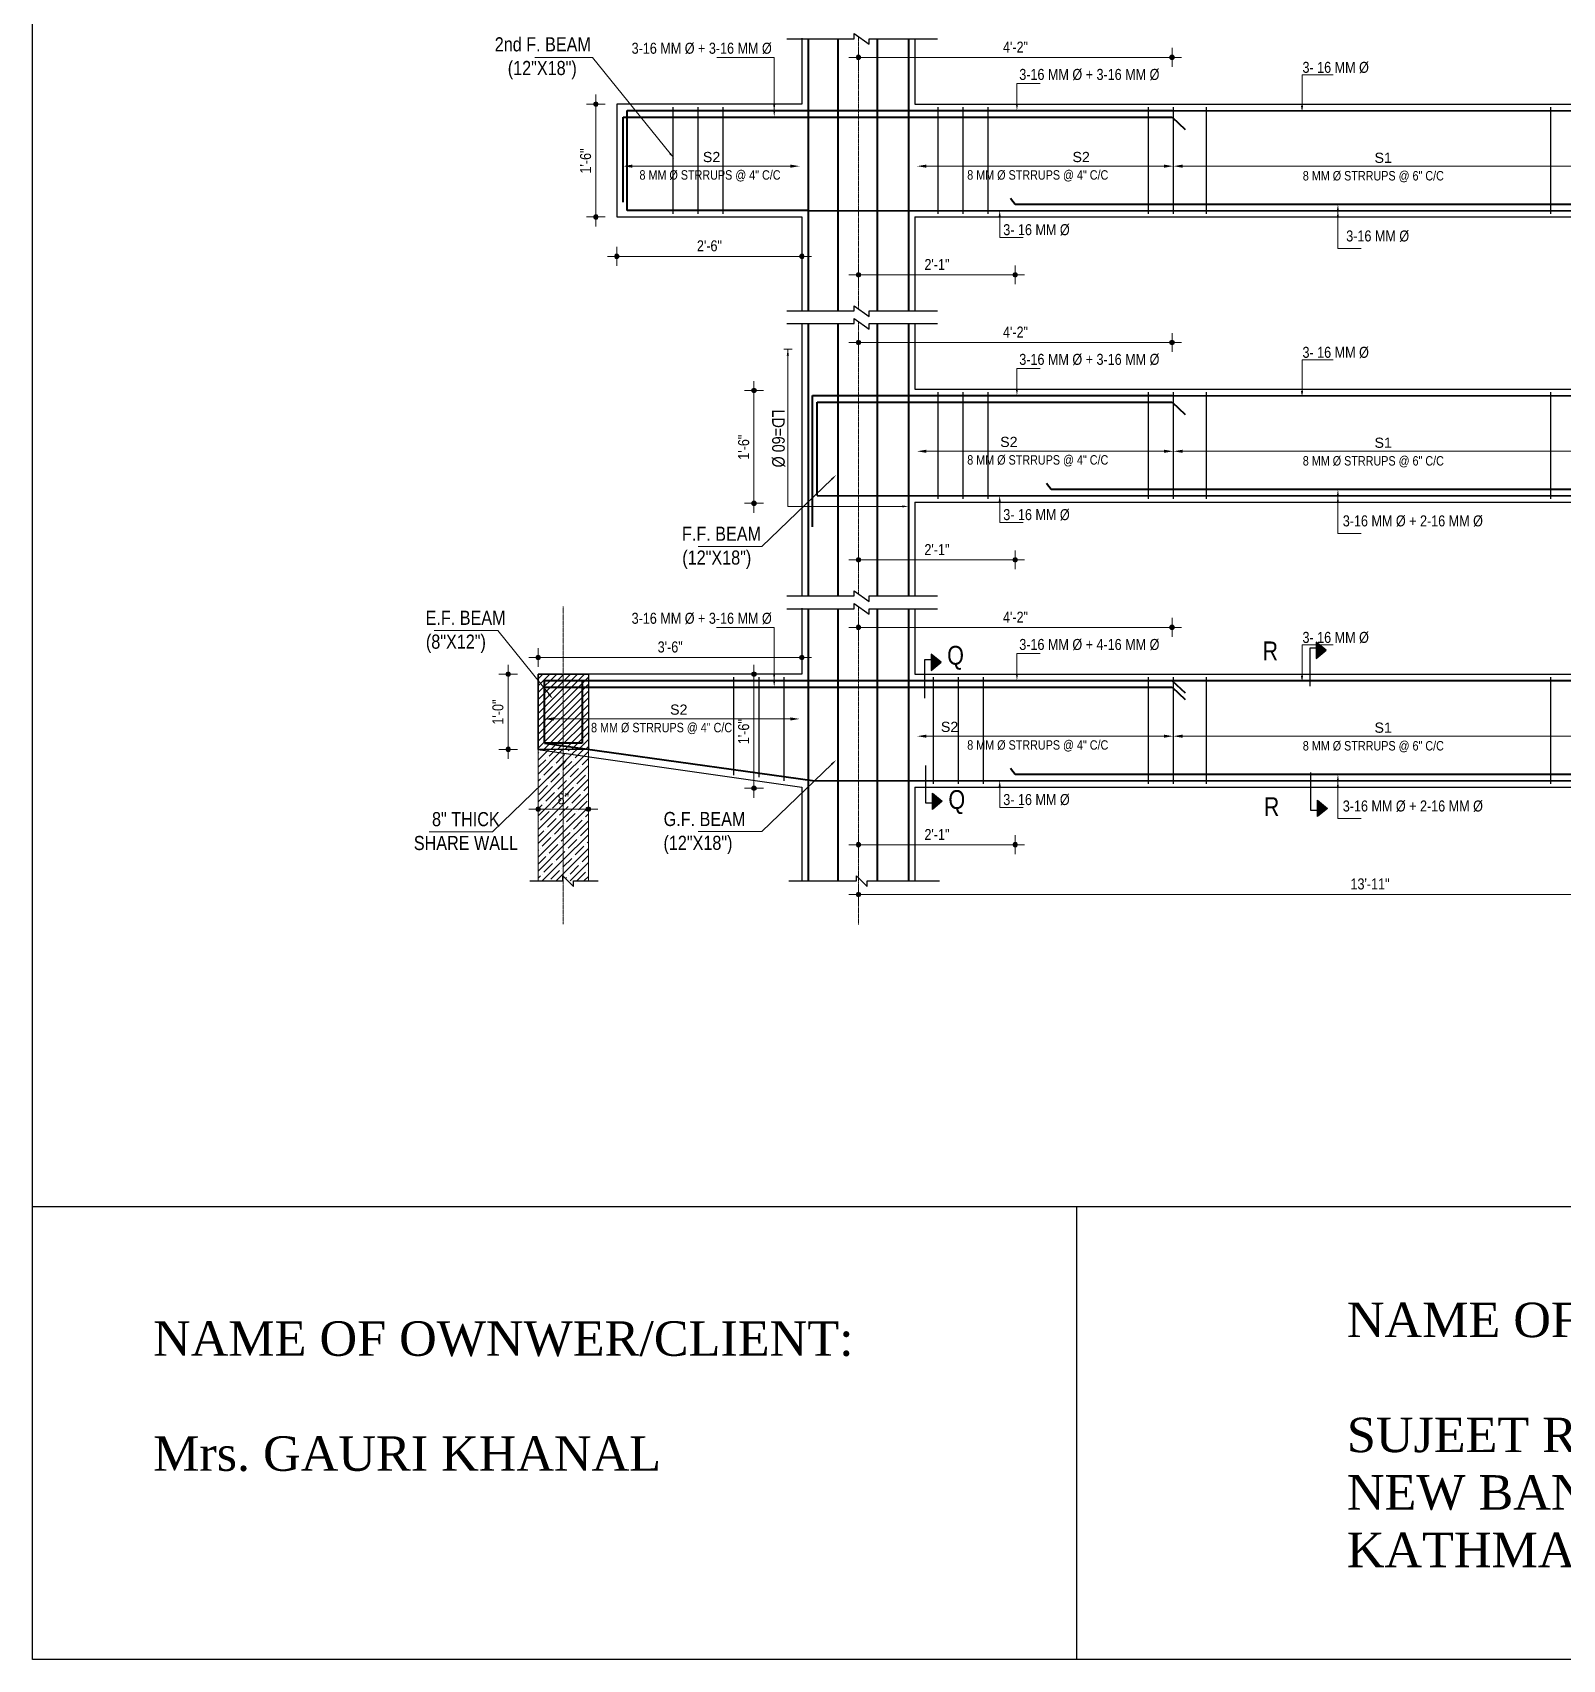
# Model space of a CAD drawing. Header units: inches. Extents: x 57837 to 133168, y 6972 to 27776.
# Drawn here: x 71150 to 72125, y 9792 to 10829 of the extents above; entities that cross this region are included whole.
import ezdxf

# ---------------------------------------------------------------- set-up
doc = ezdxf.new("R2010")
doc.units = ezdxf.units.IN
doc.header["$MEASUREMENT"] = 0
doc.linetypes.add('CENTER', pattern=[2, 1.25, -0.25, 0.25, -0.25])
doc.linetypes.add('CENTER2', pattern=[1.125, 0.75, -0.125, 0.125, -0.125])
for name, color, linetype, lineweight in [('CENTER', 9, 'CENTER', 5), ('DIM', 2, 'Continuous', 13), ('HACTH', 153, 'Continuous', 5), ('ROD', 1, 'Continuous', 40), ('STIRRUPS', 4, 'Continuous', 30)]:
    doc.layers.add(name, color=color, linetype=linetype, lineweight=lineweight)
for name, color, linetype in [('elevation', 3, 'Continuous'), ('text', 255, 'Continuous'), ('walls', 32, 'Continuous')]:
    doc.layers.add(name, color=color, linetype=linetype)
doc.styles.add('Arial', font='arial.ttf', dxfattribs={"height": 6.5})
doc.styles.get("Standard").update_dxf_attribs({"font": 'ARIALN.TTF', "height": 7})

msp = doc.modelspace()

# ---------------------------------------------------------------- hatches: boundary and pattern name
at = {"lineweight": 13}
h = msp.add_hatch(color=256, dxfattribs=at)
edge = h.paths.add_edge_path()
edge.add_arc((71676.3, 10813.4), 1.42, 0, 360)
h = msp.add_hatch(color=256, dxfattribs=at)
edge = h.paths.add_edge_path()
edge.add_arc((71876.3, 10813.4), 1.42, 0, 360)
h = msp.add_hatch(color=256, dxfattribs=at)
edge = h.paths.add_edge_path()
edge.add_arc((71508.9, 10783.6), 1.42, 0, 360)
h = msp.add_hatch(color=256, dxfattribs=at)
edge = h.paths.add_edge_path()
edge.add_arc((71508.9, 10711.6), 1.42, 0, 360)
h = msp.add_hatch(color=256, dxfattribs=at)
edge = h.paths.add_edge_path()
edge.add_arc((71522.2, 10686.5), 1.42, 0, 360)
h = msp.add_hatch(color=256, dxfattribs=at)
edge = h.paths.add_edge_path()
edge.add_arc((71640.3, 10686.5), 1.42, 0, 360)
h = msp.add_hatch(color=256, dxfattribs=at)
edge = h.paths.add_edge_path()
edge.add_arc((71676.3, 10674.7), 1.42, 0, 360)
h = msp.add_hatch(color=256, dxfattribs=at)
edge = h.paths.add_edge_path()
edge.add_arc((71776.3, 10674.7), 1.42, 0, 360)
h = msp.add_hatch(color=256, dxfattribs=at)
edge = h.paths.add_edge_path()
edge.add_arc((71676.3, 10631.6), 1.42, 0, 360)
h = msp.add_hatch(color=256, dxfattribs=at)
edge = h.paths.add_edge_path()
edge.add_arc((71876.3, 10631.6), 1.42, 0, 360)
h = msp.add_hatch(color=256, dxfattribs=at)
edge = h.paths.add_edge_path()
edge.add_arc((71609.7, 10601), 1.42, 0, 360)
h = msp.add_hatch(color=256, dxfattribs=at)
edge = h.paths.add_edge_path()
edge.add_arc((71609.7, 10529), 1.42, 0, 360)
h = msp.add_hatch(color=256, dxfattribs=at)
edge = h.paths.add_edge_path()
edge.add_arc((71676.3, 10493), 1.42, 0, 360)
h = msp.add_hatch(color=256, dxfattribs=at)
edge = h.paths.add_edge_path()
edge.add_arc((71776.3, 10493), 1.42, 0, 360)
h = msp.add_hatch(color=256, dxfattribs=at)
edge = h.paths.add_edge_path()
edge.add_arc((71676.3, 10449.9), 1.42, 0, 360)
h = msp.add_hatch(color=256, dxfattribs=at)
edge = h.paths.add_edge_path()
edge.add_arc((71876.3, 10449.9), 1.42, 0, 360)
h = msp.add_hatch(color=256, dxfattribs=at)
edge = h.paths.add_edge_path()
edge.add_arc((71472.1, 10430.7), 1.42, 0, 360)
h = msp.add_hatch(color=256, dxfattribs=at)
edge = h.paths.add_edge_path()
edge.add_arc((71640.3, 10430.7), 1.42, 0, 360)
h = msp.add_hatch(color=256, dxfattribs=at)
edge = h.paths.add_edge_path()
edge.add_arc((71453, 10420.1), 1.42, 0, 360)
h = msp.add_hatch(color=256, dxfattribs=at)
edge = h.paths.add_edge_path()
edge.add_arc((71609.7, 10420.1), 1.42, 0, 360)
h = msp.add_hatch(color=256, dxfattribs=at)
edge = h.paths.add_edge_path()
edge.add_arc((71453, 10372.1), 1.42, 0, 360)
h = msp.add_hatch(color=256, dxfattribs=at)
edge = h.paths.add_edge_path()
edge.add_arc((71609.7, 10347.3), 1.42, 0, 360)
h = msp.add_hatch(color=256, dxfattribs=at)
edge = h.paths.add_edge_path()
edge.add_arc((71472.1, 10334), 1.42, 0, 360)
h = msp.add_hatch(color=256, dxfattribs=at)
edge = h.paths.add_edge_path()
edge.add_arc((71504.1, 10334), 1.42, 0, 360)
h = msp.add_hatch(color=256, dxfattribs=at)
edge = h.paths.add_edge_path()
edge.add_arc((71676.3, 10311.3), 1.42, 0, 360)
h = msp.add_hatch(color=256, dxfattribs=at)
edge = h.paths.add_edge_path()
edge.add_arc((71776.3, 10311.3), 1.42, 0, 360)
h = msp.add_hatch(color=256, dxfattribs=at)
edge = h.paths.add_edge_path()
edge.add_arc((71676.3, 10279.6), 1.42, 0, 360)
at = {"layer": 'text'}
for points in [[(71974.6, 10435.3), (71968.3, 10440.5), (71968.3, 10430.1)], [(71729, 10427.7), (71722.7, 10432.9), (71722.7, 10422.5)], [(71729.8, 10339), (71723.5, 10333.8), (71723.5, 10344.2)], [(71975.4, 10334.5), (71969.1, 10329.3), (71969.1, 10339.8)]]:
    msp.add_hatch(color=256, dxfattribs=at).paths.add_polyline_path(points)

# ---------------------------------------------------------------- linework, layer by layer
at = {"color": 1}
for p, q in [((71149.6, 9791.8), (71149.6, 11820.2)), ((73678.1, 9791.8), (71149.6, 9791.8))]:
    msp.add_line(p, q, dxfattribs=at)
for p, q in [((71640.3, 10825.7), (71640.3, 10783.6)), ((71640.3, 10825.7), (71640.3, 10783.6)), ((71640.3, 10825.3), (71640.3, 10783.6)), ((71712.3, 10825.3), (71712.3, 10783.6)), ((71640.3, 10783.6), (71522.2, 10783.6)), ((71522.2, 10783.6), (71522.2, 10711.6)), ((71712.3, 10783.6), (71760.2, 10783.6)), ((71760.2, 10783.6), (72308.3, 10783.6)), ((71522.2, 10711.6), (71640.3, 10711.6)), ((71640.3, 10711.6), (71640.3, 10651.7)), ((71712.3, 10711.6), (72308.3, 10711.6)), ((71712.3, 10711.6), (71712.3, 10651.7)), ((71640.3, 10643.6), (71640.3, 10470)), ((71712.3, 10643.6), (71712.3, 10601.8)), ((71712.3, 10601.8), (71760.2, 10601.8)), ((71760.2, 10601.8), (72308.3, 10601.8)), ((71712.3, 10529.8), (72308.3, 10529.8)), ((71712.3, 10529.8), (71712.3, 10470)), ((71640.3, 10462.2), (71640.3, 10420.1)), ((71640.3, 10462.2), (71640.3, 10420.1)), ((71640.3, 10461.8), (71640.3, 10420.1)), ((71712.3, 10461.8), (71712.3, 10420.1)), ((71472.1, 10420.1), (71504.1, 10420.1)), ((71472.1, 10372.1), (71472.1, 10420.1)), ((71472.1, 10417.1), (71475.1, 10420.1)), ((71472.1, 10412.7), (71479.5, 10420.1)), ((71472.1, 10408.3), (71483.9, 10420.1)), ((71472.1, 10403.8), (71488.4, 10420.1)), ((71472.1, 10399.4), (71492.8, 10420.1)), ((71472.1, 10395), (71497.2, 10420.1)), ((71472.1, 10390.6), (71501.6, 10420.1)), ((71640.3, 10420.1), (71472.1, 10420.1)), ((71472.1, 10420.1), (71472.1, 10372.1)), ((71472.1, 10386.2), (71504.1, 10418.2)), ((71504.1, 10420.1), (71504.1, 10372.1)), ((71712.3, 10420.1), (71760.2, 10420.1)), ((71760.2, 10420.1), (72308.3, 10420.1)), ((71472.1, 10381.7), (71504.1, 10413.7)), ((71472.1, 10377.3), (71504.1, 10409.3)), ((71472.1, 10372.9), (71504.1, 10404.9)), ((71475.7, 10372.1), (71504.1, 10400.5)), ((71480.1, 10372.1), (71504.1, 10396.1)), ((71484.5, 10372.1), (71504.1, 10391.6)), ((71489, 10372.1), (71504.1, 10387.2)), ((71493.4, 10372.1), (71504.1, 10382.8)), ((71497.8, 10372.1), (71504.1, 10378.4)), ((71472.1, 10372.1), (71640.3, 10348.1)), ((71504.1, 10372.1), (71472.1, 10372.1)), ((71502.2, 10372.1), (71504.1, 10374)), ((71472.1, 10348.4), (71472.1, 10348.4)), ((71472.1, 10348.4), (71472.1, 10348.1)), ((71640.3, 10348.1), (71640.3, 10288.2)), ((71712.3, 10348.1), (72308.3, 10348.1)), ((71712.3, 10348.1), (71712.3, 10288.2)), ((73678.1, 10080.4), (71149.6, 10080.4)), ((71815.4, 10080.4), (71815.4, 9791.8)), ((72580.4, 10080.4), (71865.6, 10080.4))]:
    msp.add_line(p, q)
at = {"lineweight": 13}
for p, q in [((71682.3, 10813.4), (71670.3, 10813.4)), ((71676.3, 10807.4), (71676.3, 10819.4)), ((71870.3, 10813.4), (71882.3, 10813.4)), ((71876.3, 10819.4), (71876.3, 10807.4)), ((71502.9, 10783.6), (71514.9, 10783.6)), ((71508.9, 10777.6), (71508.9, 10789.6)), ((71508.9, 10717.6), (71508.9, 10705.6)), ((71514.9, 10711.6), (71502.9, 10711.6)), ((71528.2, 10686.5), (71516.2, 10686.5)), ((71522.2, 10680.5), (71522.2, 10692.5)), ((71634.3, 10686.5), (71646.3, 10686.5)), ((71640.3, 10692.5), (71640.3, 10680.5)), ((71676.3, 10668.7), (71676.3, 10680.7)), ((71776.3, 10680.7), (71776.3, 10668.7)), ((71682.3, 10674.7), (71670.3, 10674.7)), ((71770.3, 10674.7), (71782.3, 10674.7)), ((71676.3, 10625.6), (71676.3, 10637.6)), ((71876.3, 10637.6), (71876.3, 10625.6)), ((71682.3, 10631.6), (71670.3, 10631.6)), ((71870.3, 10631.6), (71882.3, 10631.6)), ((71609.7, 10595), (71609.7, 10607)), ((71603.7, 10601), (71615.7, 10601)), ((71609.7, 10535), (71609.7, 10523)), ((71615.7, 10529), (71603.7, 10529)), ((71682.3, 10493), (71670.3, 10493)), ((71676.3, 10487), (71676.3, 10499)), ((71770.3, 10493), (71782.3, 10493)), ((71776.3, 10499), (71776.3, 10487)), ((71682.3, 10449.9), (71670.3, 10449.9)), ((71676.3, 10443.9), (71676.3, 10455.9)), ((71870.3, 10449.9), (71882.3, 10449.9)), ((71876.3, 10455.9), (71876.3, 10443.9)), ((71478.1, 10430.7), (71466.1, 10430.7)), ((71472.1, 10424.7), (71472.1, 10436.7)), ((71634.3, 10430.7), (71646.3, 10430.7)), ((71640.3, 10436.7), (71640.3, 10424.7)), ((71447, 10420.1), (71459, 10420.1)), ((71453, 10414.1), (71453, 10426.1)), ((71603.7, 10420.1), (71615.7, 10420.1)), ((71609.7, 10414.1), (71609.7, 10426.1)), ((71453, 10378.1), (71453, 10366.1)), ((71459, 10372.1), (71447, 10372.1)), ((71615.7, 10347.3), (71603.7, 10347.3)), ((71609.7, 10353.3), (71609.7, 10341.3)), ((71478.1, 10334), (71466.1, 10334)), ((71472.1, 10328), (71472.1, 10340)), ((71498.1, 10334), (71510.1, 10334)), ((71504.1, 10340), (71504.1, 10328)), ((71676.3, 10305.3), (71676.3, 10317.3)), ((71776.3, 10317.3), (71776.3, 10305.3)), ((71682.3, 10311.3), (71670.3, 10311.3)), ((71770.3, 10311.3), (71782.3, 10311.3)), ((71676.3, 10273.6), (71676.3, 10285.6)), ((71682.3, 10279.6), (71670.3, 10279.6))]:
    msp.add_line(p, q, dxfattribs=at)
for centre in [(71676.3, 10813.4), (71876.3, 10813.4), (71508.9, 10783.6), (71508.9, 10711.6), (71522.2, 10686.5), (71640.3, 10686.5), (71676.3, 10674.7), (71776.3, 10674.7), (71676.3, 10631.6), (71876.3, 10631.6), (71609.7, 10601), (71609.7, 10529), (71676.3, 10493), (71776.3, 10493), (71676.3, 10449.9), (71876.3, 10449.9), (71472.1, 10430.7), (71640.3, 10430.7), (71453, 10420.1), (71609.7, 10420.1), (71453, 10372.1), (71609.7, 10347.3), (71472.1, 10334), (71504.1, 10334), (71676.3, 10311.3), (71776.3, 10311.3), (71676.3, 10279.6)]:
    msp.add_circle(centre, 1.42, dxfattribs=at)
at = {"layer": 'CENTER', "linetype": 'CENTER2', "lineweight": 5}
for p, q in [((71676.3, 10826.7), (71676.3, 10653.1)), ((71676.3, 10644.9), (71676.3, 10471.3)), ((71488.1, 10463.3), (71488.1, 10260.6)), ((71676.3, 10463.2), (71676.3, 10260.5))]:
    msp.add_line(p, q, dxfattribs=at)
at = {"layer": 'DIM', "ltscale": 3}
for p, q in [((71506.7, 10813.3), (71470, 10813.3)), ((71556.2, 10752.1), (71506.7, 10813.3)), ((71622.6, 10813.4), (71586, 10813.4)), ((71622.6, 10813.4), (71586, 10813.4)), ((71622.6, 10779.6), (71622.6, 10813.4)), ((71622.6, 10783.4), (71622.6, 10813.4)), ((71766.4, 10711.6), (71766.4, 10698.6)), ((71766.4, 10698.6), (71781.3, 10698.6)), ((71628.8, 10627.2), (71634, 10627.2)), ((71631.3, 10527), (71631.3, 10627.2)), ((71631.3, 10623.2), (71631.3, 10614.2)), ((71704.3, 10527), (71631.3, 10527)), ((71766.4, 10529.8), (71766.4, 10516.8)), ((71766.4, 10516.8), (71781.3, 10516.8)), ((71622.6, 10449.9), (71585.9, 10449.9)), ((71622.6, 10449.9), (71585.9, 10449.9)), ((71622.6, 10416.1), (71622.6, 10449.9)), ((71622.6, 10419.9), (71622.6, 10449.9)), ((71766.4, 10348.1), (71766.4, 10335.1)), ((71766.4, 10335.1), (71781.3, 10335.1))]:
    msp.add_line(p, q, dxfattribs=at)
at = {"layer": 'DIM'}
for p, q in [((71680.3, 10813.4), (71872.3, 10813.4)), ((71508.9, 10779.6), (71508.9, 10715.6)), ((71636.3, 10686.5), (71526.2, 10686.5)), ((71680.3, 10674.7), (71772.3, 10674.7)), ((71680.3, 10631.6), (71872.3, 10631.6)), ((71609.7, 10597), (71609.7, 10533)), ((71680.3, 10493), (71772.3, 10493)), ((71680.3, 10449.9), (71872.3, 10449.9)), ((71476.1, 10430.7), (71636.3, 10430.7)), ((71453, 10416.1), (71453, 10376.1)), ((71609.7, 10416.1), (71609.7, 10351.3)), ((71476.1, 10334), (71500.1, 10334)), ((71680.3, 10311.3), (71772.3, 10311.3)), ((72340.3, 10279.6), (71680.3, 10279.6))]:
    msp.add_line(p, q, dxfattribs=at)
at = {"layer": 'DIM', "lineweight": 13}
for p, q in [((71959.2, 10782.5), (71959.2, 10802.2)), ((71959.2, 10802.2), (71979.1, 10802.2)), ((71959.2, 10600.7), (71959.2, 10620.4)), ((71959.2, 10620.4), (71979.1, 10620.4)), ((71659.3, 10544.4), (71614.7, 10501.4)), ((71614.7, 10501.4), (71574.2, 10501.4)), ((71446.3, 10447.9), (71405.8, 10447.9)), ((71479, 10407.3), (71446.3, 10447.9)), ((71959.2, 10419), (71959.2, 10438.7)), ((71959.2, 10438.7), (71979.1, 10438.7)), ((71487.6, 10362.6), (71443, 10319.6)), ((71659.3, 10362.6), (71614.7, 10319.7)), ((71443, 10319.6), (71402.5, 10319.6)), ((71614.7, 10319.7), (71574.2, 10319.7))]:
    msp.add_line(p, q, dxfattribs=at)
at = {"layer": 'DIM', "ltscale": 3, "extrusion": (0, 0, -1)}
for p, q in [((71777.4, 10783.7), (71777.4, 10796.7)), ((71777.4, 10796.7), (71792.3, 10796.7)), ((71982.1, 10715.6), (71982.1, 10691.6)), ((71982.1, 10711.6), (71982.1, 10691.6)), ((71982.1, 10691.6), (71996.9, 10691.6)), ((71982.1, 10691.6), (71996.9, 10691.6)), ((71777.4, 10601.9), (71777.4, 10614.9)), ((71777.4, 10614.9), (71792.3, 10614.9)), ((71982.1, 10533.8), (71982.1, 10509.8)), ((71982.1, 10529.8), (71982.1, 10509.8)), ((71982.1, 10509.8), (71996.9, 10509.8)), ((71982.1, 10509.8), (71996.9, 10509.8)), ((71777.4, 10420.2), (71777.4, 10433.2)), ((71777.4, 10433.2), (71792.3, 10433.2)), ((71982.1, 10352.1), (71982.1, 10328.1)), ((71982.1, 10348.1), (71982.1, 10328.1)), ((71982.1, 10328.1), (71996.9, 10328.1)), ((71982.1, 10328.1), (71996.9, 10328.1))]:
    msp.add_line(p, q, dxfattribs=at)
at = {"layer": 'DIM', "lineweight": 9}
for p, q in [((71632.9, 10744), (71532.2, 10744)), ((71719.7, 10744), (71871.1, 10744)), ((71883.1, 10744), (72137.6, 10744)), ((71719.7, 10562.2), (71871.1, 10562.2)), ((71883.1, 10562.2), (72137.6, 10562.2)), ((71632.9, 10391.5), (71482.1, 10391.5)), ((71719.7, 10380.5), (71871.1, 10380.5)), ((71883.1, 10380.5), (72137.6, 10380.5))]:
    msp.add_line(p, q, dxfattribs=at)
at = {"layer": 'DIM', "ltscale": 3}
for points in [[(71623.3, 10783.4), (71622.6, 10779.4), (71621.9, 10783.4)], [(71623.3, 10779.6), (71622.6, 10775.6), (71622, 10779.6)], [(71556.7, 10752.5), (71558.7, 10749), (71555.7, 10751.7)], [(71765.7, 10711.6), (71766.4, 10715.6), (71767.1, 10711.6)], [(71630.6, 10623.2), (71631.3, 10627.2), (71632, 10623.2)], [(71765.7, 10529.8), (71766.4, 10533.8), (71767.1, 10529.8)], [(71704.3, 10527.7), (71708.3, 10527), (71704.3, 10526.4)], [(71623.2, 10419.9), (71622.6, 10415.9), (71621.9, 10419.9)], [(71623.3, 10416.1), (71622.6, 10412.1), (71621.9, 10416.1)], [(71765.7, 10348.1), (71766.4, 10352.1), (71767.1, 10348.1)]]:
    msp.add_solid(points, dxfattribs=at)
at = {"layer": 'DIM', "ltscale": 3, "extrusion": (0, 0, -1)}
for points in [[(-71776.7, 10783.7), (-71777.4, 10779.7), (-71778.1, 10783.7)], [(-71982.7, 10715.6), (-71982.1, 10719.6), (-71981.4, 10715.6)], [(-71982.7, 10711.6), (-71982.1, 10715.6), (-71981.4, 10711.6)], [(-71776.7, 10601.9), (-71777.4, 10597.9), (-71778.1, 10601.9)], [(-71982.7, 10533.8), (-71982.1, 10537.8), (-71981.4, 10533.8)], [(-71982.7, 10529.8), (-71982.1, 10533.8), (-71981.4, 10529.8)], [(-71776.7, 10420.2), (-71777.4, 10416.2), (-71778.1, 10420.2)], [(-71982.7, 10352.1), (-71982.1, 10356.1), (-71981.4, 10352.1)], [(-71982.7, 10348.1), (-71982.1, 10352.1), (-71981.4, 10348.1)]]:
    msp.add_solid(points, dxfattribs=at)
at = {"layer": 'DIM', "lineweight": 13}
for points in [[(71959.9, 10782.5), (71959.2, 10778.5), (71958.5, 10782.5)], [(71959.9, 10600.7), (71959.2, 10596.7), (71958.5, 10600.7)], [(71658.8, 10544.8), (71662.2, 10547.1), (71659.7, 10543.9)], [(71959.9, 10419), (71959.2, 10415), (71958.5, 10419)], [(71479.5, 10407.7), (71481.5, 10404.2), (71478.4, 10406.9)], [(71487.1, 10363), (71490.5, 10365.3), (71488.1, 10362.1)], [(71658.8, 10363.1), (71662.2, 10365.4), (71659.7, 10362.2)]]:
    msp.add_solid(points, dxfattribs=at)
at = {"layer": 'DIM'}
for points in [[(71532.2, 10745), (71532.2, 10743), (71526.2, 10744)], [(71632.9, 10745), (71632.9, 10743), (71638.9, 10744)], [(71719.7, 10745), (71719.7, 10743), (71713.7, 10744)], [(71871.1, 10745), (71871.1, 10743), (71877.1, 10744)], [(71883.1, 10745), (71883.1, 10743), (71877.1, 10744)], [(71719.7, 10563.2), (71719.7, 10561.2), (71713.7, 10562.2)], [(71871.1, 10563.2), (71871.1, 10561.2), (71877.1, 10562.2)], [(71883.1, 10563.2), (71883.1, 10561.2), (71877.1, 10562.2)], [(71482.1, 10392.5), (71482.1, 10390.5), (71476.1, 10391.5)], [(71632.9, 10392.5), (71632.9, 10390.5), (71638.9, 10391.5)], [(71719.7, 10381.5), (71719.7, 10379.5), (71713.7, 10380.5)], [(71871.1, 10381.5), (71871.1, 10379.5), (71877.1, 10380.5)], [(71883.1, 10381.5), (71883.1, 10379.5), (71877.1, 10380.5)]]:
    msp.add_solid(points, dxfattribs=at)
at = {"layer": 'elevation'}
for p, q in [((71640.3, 10825.3), (71640.3, 10783.6)), ((71640.3, 10462.2), (71640.3, 10420.4)), ((71640.3, 10461.8), (71640.3, 10420.1))]:
    msp.add_line(p, q, dxfattribs=at)
at = {"layer": 'HACTH'}
for p, q in [((71472.1, 10372.1), (71472.1, 10288.2)), ((71472.1, 10365.2), (71478.4, 10371.5)), ((71472.1, 10356.3), (71486.4, 10370.7)), ((71472.1, 10369.6), (71472.5, 10370)), ((71472.1, 10360.8), (71476.9, 10365.5)), ((71473.6, 10371.1), (71473.6, 10371.1)), ((71478, 10366.6), (71478, 10366.6)), ((71478.4, 10371.5), (71479, 10372.1)), ((71479.1, 10367.8), (71482.4, 10371.1)), ((71482.4, 10371.1), (71483.4, 10372.1)), ((71483.5, 10363.3), (71488.1, 10367.9)), ((71486.4, 10370.7), (71487.9, 10372.1)), ((71488.1, 10363.5), (71494.5, 10369.8)), ((71488.1, 10354.7), (71502.5, 10369)), ((71488.1, 10367.9), (71489.1, 10368.9)), ((71488.1, 10359.1), (71493.5, 10364.4)), ((71490.2, 10370), (71490.2, 10370)), ((71491.3, 10371.1), (71492.3, 10372.1)), ((71494.5, 10369.8), (71496.7, 10372.1)), ((71494.6, 10365.5), (71494.6, 10365.5)), ((71495.7, 10366.6), (71498.5, 10369.4)), ((71498.5, 10369.4), (71501.1, 10372.1)), ((71500.1, 10362.2), (71504.1, 10366.2)), ((71502.5, 10369), (71504.1, 10370.7)), ((71504.1, 10372.1), (71504.1, 10288.2)), ((71472.1, 10347.5), (71488.1, 10363.5)), ((71472.1, 10338.7), (71488.1, 10354.7)), ((71474.7, 10354.5), (71474.7, 10354.5)), ((71475.8, 10355.6), (71481.3, 10361.1)), ((71480.2, 10351.2), (71485.7, 10356.7)), ((71482.4, 10362.2), (71482.4, 10362.2)), ((71486.8, 10357.8), (71486.8, 10357.8)), ((71487.9, 10358.9), (71488.1, 10359.1)), ((71488.1, 10345.8), (71504.1, 10361.8)), ((71492.4, 10354.5), (71497.9, 10360)), ((71496.8, 10350.1), (71502.3, 10355.6)), ((71499, 10361.1), (71499, 10361.1)), ((71503.4, 10356.7), (71503.4, 10356.7)), ((71472.1, 10351.9), (71473.6, 10353.4)), ((71472.1, 10329.8), (71488.1, 10345.8)), ((71472.5, 10343.4), (71478, 10349)), ((71476.9, 10339), (71482.4, 10344.6)), ((71479.1, 10350.1), (71479.1, 10350.1)), ((71483.5, 10345.7), (71483.5, 10345.7)), ((71484.6, 10346.8), (71488.1, 10350.2)), ((71488.1, 10337), (71504.1, 10353)), ((71488.1, 10350.2), (71490.2, 10352.3)), ((71488.1, 10328.1), (71504.1, 10344.1)), ((71489.1, 10342.3), (71494.6, 10347.9)), ((71491.3, 10353.4), (71491.3, 10353.4)), ((71495.7, 10349), (71495.7, 10349)), ((71500.1, 10344.6), (71500.1, 10344.6)), ((71501.2, 10345.7), (71504.1, 10348.6)), ((71472.1, 10321), (71488.1, 10337)), ((71472.1, 10334.2), (71474.7, 10336.8)), ((71475.8, 10337.9), (71475.8, 10337.9)), ((71480.2, 10333.5), (71480.2, 10333.5)), ((71481.3, 10334.6), (71486.8, 10340.1)), ((71487.9, 10341.2), (71487.9, 10341.2)), ((71488.1, 10332.6), (71491.3, 10335.7)), ((71488.1, 10319.3), (71504.1, 10335.3)), ((71492.4, 10336.8), (71492.4, 10336.8)), ((71493.5, 10337.9), (71499, 10343.4)), ((71497.9, 10333.5), (71503.4, 10339)), ((71472.1, 10312.1), (71488.1, 10328.1)), ((71472.5, 10325.8), (71472.5, 10325.8)), ((71473.6, 10326.9), (71479.1, 10332.4)), ((71478, 10322.5), (71483.5, 10328)), ((71482.4, 10318), (71487.9, 10323.6)), ((71484.6, 10329.1), (71484.6, 10329.1)), ((71485.7, 10330.2), (71488.1, 10332.6)), ((71488.1, 10310.5), (71504.1, 10326.5)), ((71489.1, 10324.7), (71489.1, 10324.7)), ((71490.2, 10325.8), (71495.7, 10331.3)), ((71494.6, 10321.3), (71500.1, 10326.9)), ((71496.8, 10332.4), (71496.8, 10332.4)), ((71501.2, 10328), (71501.2, 10328)), ((71502.3, 10329.1), (71504.1, 10330.9)), ((71472.1, 10316.6), (71475.8, 10320.2)), ((71472.1, 10303.3), (71488.1, 10319.3)), ((71474.7, 10310.3), (71480.2, 10315.8)), ((71476.9, 10321.3), (71476.9, 10321.3)), ((71481.3, 10316.9), (71481.3, 10316.9)), ((71485.7, 10312.5), (71485.7, 10312.5)), ((71486.8, 10313.6), (71488.1, 10314.9)), ((71488.1, 10314.9), (71492.4, 10319.1)), ((71488.1, 10301.6), (71504.1, 10317.6)), ((71491.3, 10309.2), (71496.8, 10314.7)), ((71493.5, 10320.2), (71493.5, 10320.2)), ((71497.9, 10315.8), (71497.9, 10315.8)), ((71499, 10316.9), (71504.1, 10322)), ((71503.4, 10312.5), (71504.1, 10313.2)), ((71472.1, 10294.5), (71488.1, 10310.5)), ((71472.1, 10307.7), (71472.5, 10308.1)), ((71472.1, 10298.9), (71476.9, 10303.7)), ((71473.6, 10309.2), (71473.6, 10309.2)), ((71478, 10304.8), (71478, 10304.8)), ((71479.1, 10305.9), (71484.6, 10311.4)), ((71483.5, 10301.5), (71488.1, 10306)), ((71488.1, 10292.8), (71504.1, 10308.8)), ((71488.1, 10306), (71489.1, 10307)), ((71488.1, 10297.2), (71493.5, 10302.6)), ((71490.2, 10308.1), (71490.2, 10308.1)), ((71494.6, 10303.7), (71494.6, 10303.7)), ((71495.7, 10304.8), (71501.2, 10310.3)), ((71500.1, 10300.4), (71504.1, 10304.4)), ((71502.3, 10311.4), (71502.3, 10311.4)), ((71474.7, 10288.2), (71488.1, 10301.6)), ((71474.7, 10292.6), (71474.7, 10292.6)), ((71475.8, 10293.7), (71481.3, 10299.3)), ((71480.2, 10289.3), (71485.7, 10294.8)), ((71482.4, 10300.4), (71482.4, 10300.4)), ((71483.6, 10288.2), (71488.1, 10292.8)), ((71486.8, 10295.9), (71486.8, 10295.9)), ((71487.9, 10297), (71488.1, 10297.2)), ((71492.4, 10288.2), (71504.1, 10300)), ((71492.4, 10292.6), (71497.9, 10298.1)), ((71496.8, 10288.2), (71502.3, 10293.7)), ((71499, 10299.3), (71499, 10299.3)), ((71503.4, 10294.8), (71503.4, 10294.8)), ((71472.1, 10290), (71473.6, 10291.5)), ((71489.5, 10289.8), (71490.2, 10290.4)), ((71491.3, 10291.5), (71491.3, 10291.5)), ((71501.2, 10288.2), (71504.1, 10291.1))]:
    msp.add_line(p, q, dxfattribs=at)
at = {"layer": 'ROD'}
for p, q in [((71644.3, 10825.3), (71644.3, 10651.7)), ((71663.2, 10825.4), (71663.2, 10651.8)), ((71688.2, 10825.4), (71688.2, 10651.8)), ((71708.3, 10825.3), (71708.3, 10651.7)), ((71528.9, 10715.7), (71528.9, 10779.5)), ((71528.9, 10779.5), (71876.3, 10779.4)), ((71650, 10779.4), (71650, 10779.4)), ((71676.3, 10779.4), (72344.3, 10779.3)), ((71876.3, 10779.4), (71876.3, 10779.4)), ((71526.2, 10721), (71526.2, 10775.3)), ((71526.2, 10775.3), (71876.4, 10775.2)), ((71876.4, 10775.2), (71884.7, 10767.4)), ((71776.3, 10719.5), (71773.3, 10723.4)), ((72244.3, 10719.5), (71776.3, 10719.5)), ((71644.3, 10715.7), (71528.9, 10715.7)), ((71644.3, 10715.7), (72344.3, 10715.5)), ((71644.3, 10643.6), (71644.3, 10470)), ((71663.2, 10643.6), (71663.2, 10470)), ((71688.2, 10643.6), (71688.2, 10470)), ((71708.3, 10643.6), (71708.3, 10470)), ((71647, 10514), (71647, 10597.7)), ((71647, 10597.7), (71876.3, 10597.7)), ((71650, 10597.7), (72344.3, 10597.6)), ((71650, 10597.7), (71650, 10597.7)), ((71650, 10534), (71650, 10593.5)), ((71650, 10593.5), (71876.4, 10593.5)), ((71876.3, 10597.7), (71876.3, 10597.7)), ((71876.4, 10593.5), (71884.7, 10585.6)), ((71799.2, 10537.8), (71796.2, 10541.7)), ((71650, 10534), (72344.3, 10533.8)), ((72244.3, 10537.8), (71799.2, 10537.8)), ((71644.3, 10461.8), (71644.3, 10288.2)), ((71663.2, 10461.9), (71663.2, 10288.3)), ((71688.2, 10461.9), (71688.2, 10288.3)), ((71708.3, 10461.8), (71708.3, 10288.2)), ((71476.1, 10416.1), (71500.1, 10416.1)), ((71476.1, 10376.1), (71476.1, 10416.1)), ((71500.1, 10416.1), (71500.1, 10376.1)), ((71476.1, 10416), (71876.3, 10415.9)), ((71476.2, 10376.1), (71476.2, 10416)), ((71476.2, 10416), (72344.3, 10415.9)), ((71476.2, 10416), (71476.2, 10416)), ((71476.2, 10411.8), (71876.4, 10411.8)), ((71876.3, 10415.9), (71884.6, 10408.1)), ((71876.4, 10411.8), (71884.7, 10403.9)), ((71476.1, 10376.1), (71647, 10352.2)), ((71500.1, 10376.1), (71476.1, 10376.1)), ((71776.3, 10356.1), (71773.3, 10359.9)), ((72244.3, 10356.1), (71776.3, 10356.1)), ((71647, 10352.2), (72344.3, 10352.1))]:
    msp.add_line(p, q, dxfattribs=at)
at = {"layer": 'STIRRUPS'}
for p, q in [((71557.9, 10781.6), (71557.9, 10713.6)), ((71573.9, 10781.6), (71573.9, 10713.6)), ((71589.9, 10781.6), (71589.9, 10713.6)), ((71726.9, 10781.6), (71726.9, 10713.6)), ((71742.9, 10781.6), (71742.9, 10713.6)), ((71758.9, 10781.6), (71758.9, 10713.6)), ((71861.1, 10781.6), (71861.1, 10713.6)), ((71861.1, 10781.6), (71861.1, 10713.6)), ((71861.1, 10781.6), (71861.1, 10713.6)), ((71877.1, 10781.6), (71877.1, 10713.6)), ((71877.1, 10781.6), (71877.1, 10713.6)), ((71898.1, 10781.6), (71898.1, 10713.6)), ((72117.7, 10781.6), (72117.7, 10713.6)), ((71726.9, 10599.9), (71726.9, 10531.9)), ((71742.9, 10599.9), (71742.9, 10531.9)), ((71758.9, 10599.9), (71758.9, 10531.9)), ((71861.1, 10599.9), (71861.1, 10531.9)), ((71861.1, 10599.9), (71861.1, 10531.9)), ((71861.1, 10599.9), (71861.1, 10531.9)), ((71877.1, 10599.9), (71877.1, 10531.9)), ((71877.1, 10599.9), (71877.1, 10531.9)), ((71898.1, 10599.9), (71898.1, 10531.9)), ((72117.7, 10599.9), (72117.7, 10531.9)), ((71596.7, 10418.1), (71596.7, 10355.6)), ((71612.7, 10418.2), (71612.7, 10354.3)), ((71628.7, 10418.2), (71628.7, 10352)), ((71723.9, 10418.2), (71723.9, 10350.2)), ((71739.9, 10418.2), (71739.9, 10350.2)), ((71755.9, 10418.1), (71755.9, 10350.1)), ((71861.1, 10418.1), (71861.1, 10350.1)), ((71861.1, 10418.1), (71861.1, 10350.1)), ((71861.1, 10418.1), (71861.1, 10350.1)), ((71877.1, 10418.1), (71877.1, 10350.1)), ((71877.1, 10418.1), (71877.1, 10350.1)), ((71898.1, 10418.1), (71898.1, 10350.1)), ((72117.7, 10418.1), (72117.7, 10350.1))]:
    msp.add_line(p, q, dxfattribs=at)
at = {"layer": 'text'}
for p, q in [((71974.6, 10435.3), (71968.3, 10440.5)), ((71968.3, 10440.5), (71968.3, 10430.1)), ((71720.5, 10429.1), (71718.5, 10429.1)), ((71718.5, 10429.1), (71718.5, 10404.8)), ((71722.7, 10429.1), (71720.5, 10429.1)), ((71729, 10427.7), (71722.7, 10432.9)), ((71722.7, 10432.9), (71722.7, 10422.5)), ((71722.7, 10422.5), (71729, 10427.7)), ((71966.1, 10436.7), (71964.1, 10436.7)), ((71964.1, 10436.7), (71964.1, 10412.5)), ((71968.3, 10436.7), (71966.1, 10436.7)), ((71968.3, 10430.1), (71974.6, 10435.3)), ((71719.3, 10337.7), (71719.3, 10361.9)), ((71964.9, 10333.2), (71964.9, 10357.4)), ((71723.5, 10333.8), (71723.5, 10344.2)), ((71723.5, 10344.2), (71729.8, 10339)), ((71721.3, 10337.7), (71719.3, 10337.7)), ((71723.5, 10337.7), (71721.3, 10337.7)), ((71729.8, 10339), (71723.5, 10333.8)), ((71966.9, 10333.2), (71964.9, 10333.2)), ((71969.1, 10333.2), (71966.9, 10333.2)), ((71969.1, 10329.3), (71969.1, 10339.8)), ((71969.1, 10339.8), (71975.4, 10334.5)), ((71975.4, 10334.5), (71969.1, 10329.3))]:
    msp.add_line(p, q, dxfattribs=at)
at = {"layer": 'walls', "color": 6}
for p, q in [((71630.6, 10825.3), (71673.7, 10825.3)), ((71673.7, 10825.3), (71673.7, 10828.5)), ((71673.7, 10828.5), (71683.2, 10821.8)), ((71683.2, 10821.8), (71683.2, 10825.3)), ((71683.2, 10825.3), (71726.7, 10825.3)), ((71673.7, 10651.7), (71673.7, 10654.9)), ((71673.7, 10654.9), (71683.2, 10648.1)), ((71630.6, 10651.7), (71673.7, 10651.7)), ((71673.7, 10643.6), (71673.7, 10646.8)), ((71673.7, 10646.8), (71683.2, 10640)), ((71683.2, 10648.1), (71683.2, 10651.7)), ((71683.2, 10651.7), (71726.7, 10651.7)), ((71630.6, 10643.6), (71673.7, 10643.6)), ((71683.2, 10640), (71683.2, 10643.6)), ((71683.2, 10643.6), (71726.7, 10643.6)), ((71630.6, 10470), (71673.7, 10470)), ((71673.7, 10470), (71673.7, 10473.2)), ((71673.7, 10473.2), (71683.2, 10466.4)), ((71683.2, 10466.4), (71683.2, 10470)), ((71683.2, 10470), (71726.7, 10470)), ((71630.6, 10461.8), (71673.7, 10461.8)), ((71673.7, 10461.8), (71673.7, 10465.1)), ((71673.7, 10465.1), (71683.2, 10458.3)), ((71683.2, 10458.3), (71683.2, 10461.8)), ((71683.2, 10461.8), (71726.7, 10461.8)), ((71466.8, 10288.2), (71487.8, 10288.2)), ((71487.8, 10288.2), (71487.8, 10291.5)), ((71487.8, 10291.5), (71494.7, 10284.7)), ((71494.7, 10284.7), (71494.7, 10288.2)), ((71494.7, 10288.2), (71510.4, 10288.2)), ((71632, 10288.2), (71675, 10288.2)), ((71675, 10288.2), (71675, 10291.5)), ((71675, 10291.5), (71681.9, 10284.7)), ((71681.9, 10284.7), (71681.9, 10288.2)), ((71681.9, 10288.2), (71728.1, 10288.2))]:
    msp.add_line(p, q, dxfattribs=at)

# ---------------------------------------------------------------- texts
at = {"char_height": 22, "attachment_point": 1}
for s, insert, width in [('{\\fTimes New Roman|b0|i0|c0|p18;NAME OF CONSULTANT:\\P\\PSUJEET RAI AND ASSOCIATES\\PNEW BANESHWOR\\PKATHMANDU}', (71987.8, 10019.3), 733.029), ('{\\fTimes New Roman|b0|i0|c0|p18;NAME OF OWNWER/CLIENT:\\P\\PMrs. GAURI KHANAL}', (71226.5, 10007.4), 571.498)]:
    msp.add_mtext(s, dxfattribs=dict(at, insert=insert, width=width))
at = {"layer": 'DIM'}
for s, p in [('4\'-2"', (71768.5, 10816.4)), ('2\'-6"', (71573.3, 10689.7)), ('2\'-1"', (71718.4, 10677.8)), ('4\'-2"', (71768.5, 10634.7)), ('2\'-1"', (71718.4, 10496)), ('4\'-2"', (71768.5, 10452.9)), ('3\'-6"', (71548.3, 10433.9)), ('8"', (71484.5, 10337.1)), ('2\'-1"', (71718.4, 10314.3)), ('13\'-11"', (71990.1, 10282.8))]:
    msp.add_text(s, height=7, dxfattribs=at).set_placement(p)
for s, p in [('1\'-6"', (71505.8, 10739.3)), ('1\'-6"', (71606.6, 10556.8)), ('1\'-0"', (71449.9, 10387.9)), ('1\'-6"', (71606.6, 10375.4))]:
    msp.add_text(s, height=7, rotation=90, dxfattribs=at).set_placement(p)
at = {"layer": 'DIM', "style": 'Arial'}
for s, p in [('S2', (71577.1, 10746.6)), ('S2', (71812.8, 10746.6)), ('S1', (72005.4, 10746.1)), ('S2', (71766.7, 10564.9)), ('S1', (72005.4, 10564.4)), ('S2', (71556.2, 10394.2)), ('S2', (71728.9, 10383.2)), ('S1', (72005.4, 10382.7))]:
    msp.add_text(s, height=6.5, dxfattribs=at).set_placement(p)
at = {"layer": 'text'}
for s, height, p in [('2nd F. BEAM', 9, (71444.4, 10817.2)), ('3-16 MM Ø + 3-16 MM Ø', 7, (71531.7, 10815.7)), ('(12"X18")', 9, (71452.7, 10802.1)), ('3- 16 MM Ø', 7, (71959.5, 10803.5)), ('3-16 MM Ø + 3-16 MM Ø', 7, (71778.9, 10799)), ('8 MM Ø STRRUPS @ 4" C/C', 6, (71536.7, 10735.4)), ('8 MM Ø STRRUPS @ 4" C/C', 6, (71745.7, 10735.4)), ('8 MM Ø STRRUPS @ 6" C/C', 6, (71959.7, 10734.9)), ('3- 16 MM Ø', 7, (71768.7, 10700)), ('3-16 MM Ø', 7, (71987.4, 10696)), ('3-16 MM Ø + 3-16 MM Ø', 7, (71778.9, 10617.3)), ('3- 16 MM Ø', 7, (71959.5, 10621.8)), ('8 MM Ø STRRUPS @ 4" C/C', 6, (71745.7, 10553.7)), ('8 MM Ø STRRUPS @ 6" C/C', 6, (71959.7, 10553.1)), ('3- 16 MM Ø', 7, (71768.7, 10518.3)), ('3-16 MM Ø + 2-16 MM Ø', 7, (71985.2, 10514.3)), ('F.F. BEAM', 9, (71563.8, 10505.1)), ('(12"X18")', 9, (71564, 10489.9)), ('E.F. BEAM', 9, (71400.3, 10451.5)), ('3-16 MM Ø + 3-16 MM Ø', 7, (71531.7, 10452.2)), ('3- 16 MM Ø', 7, (71959.5, 10440)), ('(8"X12")', 9, (71400.5, 10436.3)), ('Q', 12, (71732.9, 10426.1)), ('3-16 MM Ø + 4-16 MM Ø', 7, (71778.9, 10435.5)), ('R', 12, (71934, 10428.9)), ('8 MM Ø STRRUPS @ 4" C/C', 6, (71505.8, 10383)), ('8 MM Ø STRRUPS @ 4" C/C', 6, (71745.7, 10371.9)), ('8 MM Ø STRRUPS @ 6" C/C', 6, (71959.7, 10371.4)), ('Q', 12, (71733.7, 10334.1)), ('3- 16 MM Ø', 7, (71768.7, 10336.6)), ('R', 12, (71934.8, 10329.6)), ('3-16 MM Ø + 2-16 MM Ø', 7, (71985.2, 10332.5)), ('8" THICK', 9, (71404.4, 10323.1)), ('G.F. BEAM', 9, (71552.1, 10323.2)), ('SHARE WALL', 9, (71392.8, 10307.9)), ('(12"X18")', 9, (71552, 10308))]:
    msp.add_text(s, height=height, dxfattribs=at).set_placement(p)
msp.add_text('LD=60 Ø', height=8, rotation=270, dxfattribs=at).set_placement((71621.3, 10588.8))

doc.saveas('drawing.dxf')
